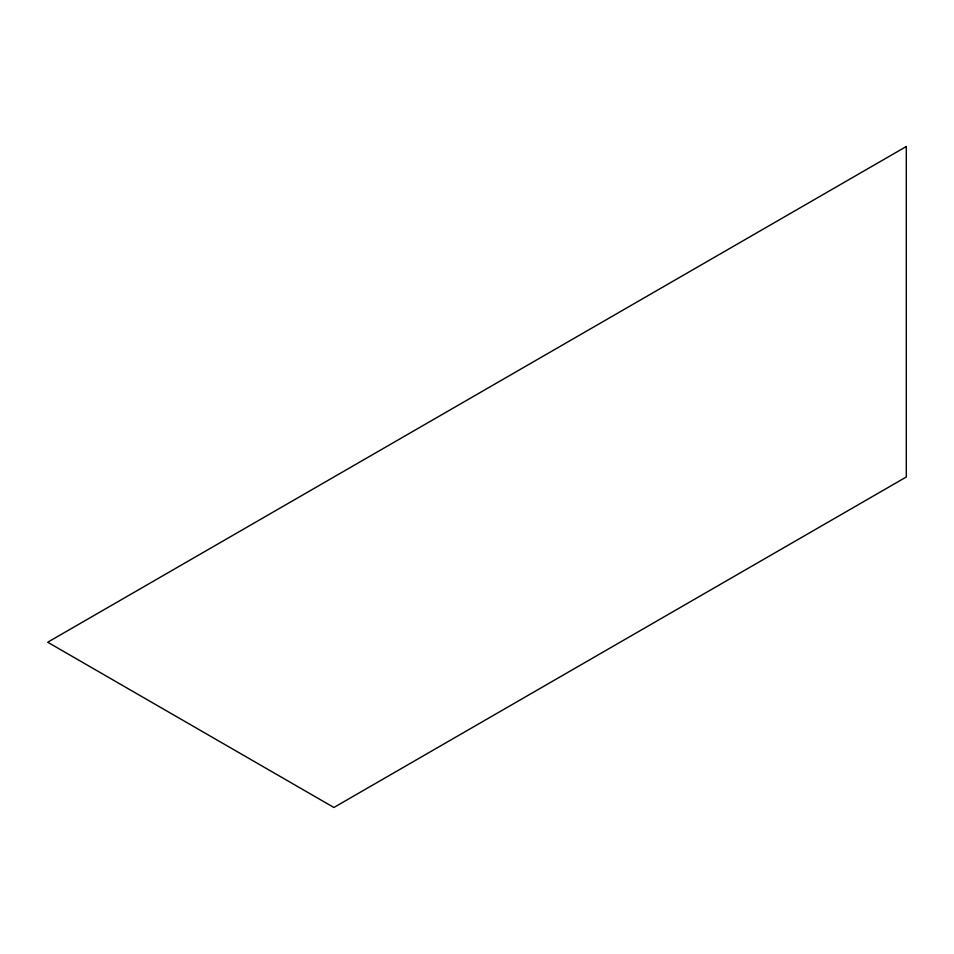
<?xml version="1.0" encoding="UTF-8"?>
<svg xmlns="http://www.w3.org/2000/svg" width="954" height="954" viewBox="0 0 954 954"><rect width="100%" height="100%" fill="white"/><g stroke="black" fill="none" stroke-linecap="round" stroke-linejoin="round"><path stroke-width="1.43" d="M906.3 146.522L47.7 642.233L333.9 807.478L906.3 477L906.3 146.522"/></g></svg>
